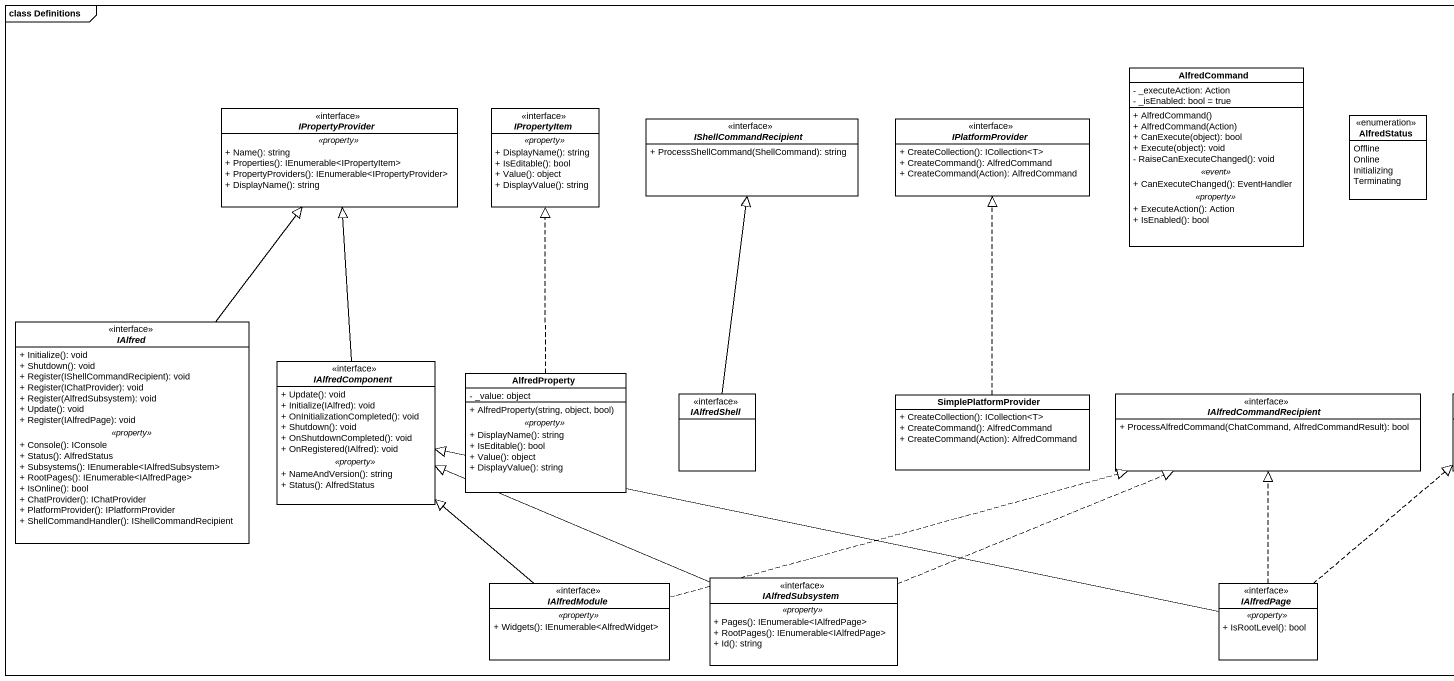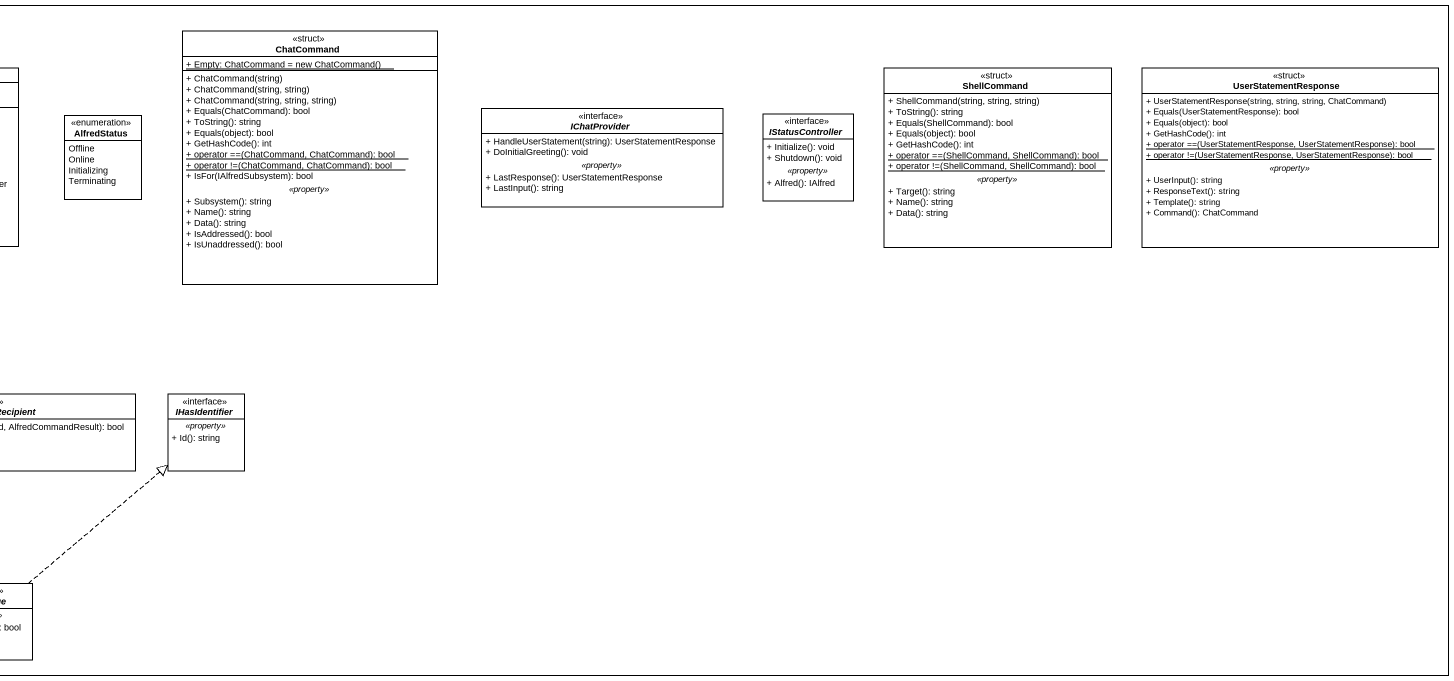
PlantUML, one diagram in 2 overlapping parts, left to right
@startuml
mainframe class Definitions
hide circle
hide empty members
skinparam classAttributeIconSize 0
class ChatCommand <<struct>> {
  {static} {field} + Empty: ChatCommand = new ChatCommand()
  --
  + ChatCommand(string)
  + ChatCommand(string, string)
  + ChatCommand(string, string, string)
  + Equals(ChatCommand): bool
  + ToString(): string
  + Equals(object): bool
  + GetHashCode(): int
  {static} + operator ==(ChatCommand, ChatCommand): bool
  {static} + operator !=(ChatCommand, ChatCommand): bool
  + IsFor(IAlfredSubsystem): bool
  .. <<property>> ..
  + Subsystem(): string
  + Name(): string
  + Data(): string
  + IsAddressed(): bool
  + IsUnaddressed(): bool
}
class AlfredCommand {
  - _executeAction: Action
  - _isEnabled: bool = true
  --
  + AlfredCommand()
  + AlfredCommand(Action)
  + CanExecute(object): bool
  + Execute(object): void
  - RaiseCanExecuteChanged(): void
  .. <<event>> ..
  + CanExecuteChanged(): EventHandler
  .. <<property>> ..
  + ExecuteAction(): Action
  + IsEnabled(): bool
}
class ShellCommand <<struct>> {
  + ShellCommand(string, string, string)
  + ToString(): string
  + Equals(ShellCommand): bool
  + Equals(object): bool
  + GetHashCode(): int
  {static} + operator ==(ShellCommand, ShellCommand): bool
  {static} + operator !=(ShellCommand, ShellCommand): bool
  .. <<property>> ..
  + Target(): string
  + Name(): string
  + Data(): string
}
class UserStatementResponse <<struct>> {
  + UserStatementResponse(string, string, string, ChatCommand)
  + Equals(UserStatementResponse): bool
  + Equals(object): bool
  + GetHashCode(): int
  {static} + operator ==(UserStatementResponse, UserStatementResponse): bool
  {static} + operator !=(UserStatementResponse, UserStatementResponse): bool
  .. <<property>> ..
  + UserInput(): string
  + ResponseText(): string
  + Template(): string
  + Command(): ChatCommand
}
interface IPropertyProvider {
  .. <<property>> ..
  + Name(): string
  + Properties(): IEnumerable<IPropertyItem>
  + PropertyProviders(): IEnumerable<IPropertyProvider>
  + DisplayName(): string
}
interface IPropertyItem {
  .. <<property>> ..
  + DisplayName(): string
  + IsEditable(): bool
  + Value(): object
  + DisplayValue(): string
}
interface IShellCommandRecipient {
  + ProcessShellCommand(ShellCommand): string
}
interface IPlatformProvider {
  + CreateCollection(): ICollection<T>
  + CreateCommand(): AlfredCommand
  + CreateCommand(Action): AlfredCommand
}
enum AlfredStatus {
  Offline
  Online
  Initializing
  Terminating
}
interface IChatProvider {
  + HandleUserStatement(string): UserStatementResponse
  + DoInitialGreeting(): void
  .. <<property>> ..
  + LastResponse(): UserStatementResponse
  + LastInput(): string
}
interface IStatusController {
  + Initialize(): void
  + Shutdown(): void
  .. <<property>> ..
  + Alfred(): IAlfred
}
interface IAlfred {
  + Initialize(): void
  + Shutdown(): void
  + Register(IShellCommandRecipient): void
  + Register(IChatProvider): void
  + Register(AlfredSubsystem): void
  + Update(): void
  + Register(IAlfredPage): void
  .. <<property>> ..
  + Console(): IConsole
  + Status(): AlfredStatus
  + Subsystems(): IEnumerable<IAlfredSubsystem>
  + RootPages(): IEnumerable<IAlfredPage>
  + IsOnline(): bool
  + ChatProvider(): IChatProvider
  + PlatformProvider(): IPlatformProvider
  + ShellCommandHandler(): IShellCommandRecipient
}
interface IAlfredComponent {
  + Update(): void
  + Initialize(IAlfred): void
  + OnInitializationCompleted(): void
  + Shutdown(): void
  + OnShutdownCompleted(): void
  + OnRegistered(IAlfred): void
  .. <<property>> ..
  + NameAndVersion(): string
  + Status(): AlfredStatus
}
class AlfredProperty {
  - _value: object
  --
  + AlfredProperty(string, object, bool)
  .. <<property>> ..
  + DisplayName(): string
  + IsEditable(): bool
  + Value(): object
  + DisplayValue(): string
}
interface IAlfredShell
class SimplePlatformProvider {
  + CreateCollection(): ICollection<T>
  + CreateCommand(): AlfredCommand
  + CreateCommand(Action): AlfredCommand
}
interface IAlfredCommandRecipient {
  + ProcessAlfredCommand(ChatCommand, AlfredCommandResult): bool
}
interface IHasIdentifier {
  .. <<property>> ..
  + Id(): string
}
interface IAlfredModule {
  .. <<property>> ..
  + Widgets(): IEnumerable<AlfredWidget>
}
interface IAlfredSubsystem {
  .. <<property>> ..
  + Pages(): IEnumerable<IAlfredPage>
  + RootPages(): IEnumerable<IAlfredPage>
  + Id(): string
}
interface IAlfredPage {
  .. <<property>> ..
  + IsRootLevel(): bool
}
IAlfred -up-|> IPropertyProvider
IAlfredComponent -up-|> IPropertyProvider
AlfredProperty .up.|> IPropertyItem
IAlfredShell -up-|> IShellCommandRecipient
SimplePlatformProvider .up.|> IPlatformProvider
IAlfredModule -up-|> IAlfredComponent
IAlfredModule .right.|> IAlfredCommandRecipient
IAlfredSubsystem -left-|> IAlfredComponent
IAlfredSubsystem .right.|> IAlfredCommandRecipient
IAlfredPage -left-|> IAlfredComponent
IAlfredPage .up.|> IAlfredCommandRecipient
IAlfredPage .up.|> IHasIdentifier
@enduml
